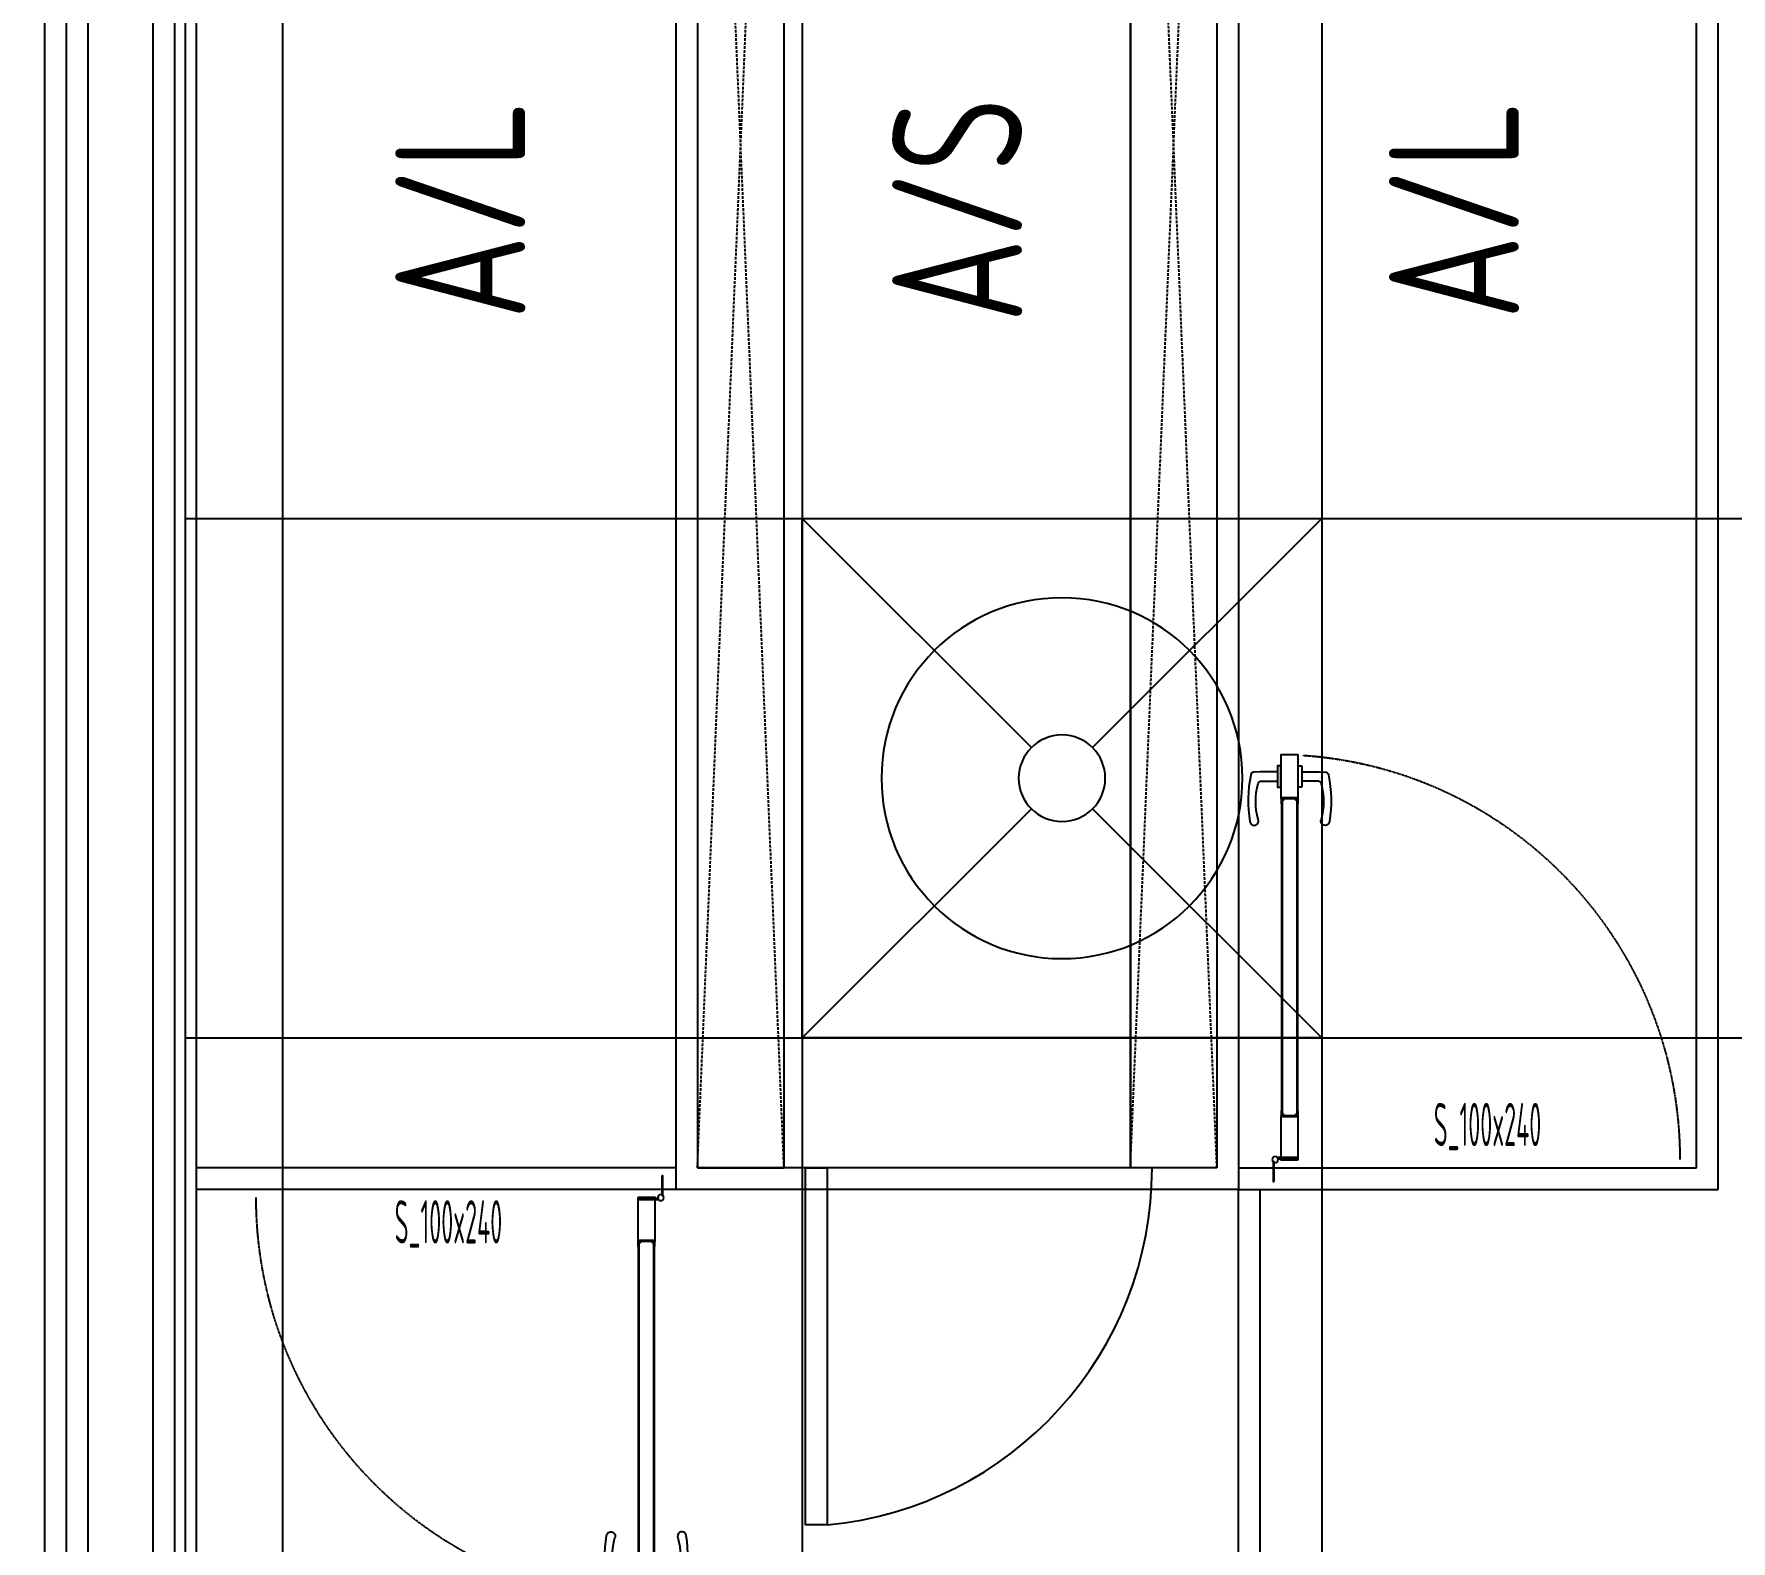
# Model space of a CAD drawing. Extents: x -32000 to 290600, y -111057 to 131250.
# Drawn here: x 243025 to 246946, y 4837 to 8320 of the extents above; entities that cross this region are included whole.
import ezdxf
from ezdxf.enums import TextEntityAlignment as Align

# ---------------------------------------------------------------- set-up
doc = ezdxf.new("R2010")
doc.units = 0
doc.header["$LTSCALE"] = 5
for name, pattern in [('H12PL3$0$JJP_三點線', [0.9, 0.3, -0.15, 0, -0.15, 0, -0.15, 0, -0.15]), ('XFDP30$0$HIDDEN', [0.3, 0.2, -0.1]), ('XFDP30$0$HIDDEN2', [0.1875, 0.125, -0.0625])]:
    doc.linetypes.add(name, pattern=pattern)
for name, color, linetype in [('H12PL3$0$A-WALL-IN', 252, 'Continuous'), ('H12PL3$0$S-GRID', 252, 'Continuous'), ('XFDC30-200K$0$A-C-2800 (50K)', 9, 'Continuous'), ('XFDC30-50K$0$A-C-2800 (50K)', 9, 'Continuous'), ('XFDH30-50K$0$A-FFU-H-1200x1200_FAB B', 8, 'Continuous'), ('XFDP30$0$A-Door (50K)', 9, 'Continuous'), ('XFDP30$0$A-W-P1S (50K)', 9, 'Continuous'), ('XFDP30$0$A-W-P1S (8K)', 9, 'Continuous'), ('XFDP30$0$A-W-P2D (50K)', 9, 'Continuous'), ('XFDP30$0$TG-a-as (50K)', 9, 'Continuous')]:
    doc.layers.add(name, color=color, linetype=linetype)
doc.layers.add('XFDC30-200K$0$A-Area (50K)', color=170, linetype='Continuous', plot=False)
doc.layers.add('XFDC30-200K$0$A-Area (50K-Gown)', color=170, linetype='Continuous', plot=False)
doc.styles.add('XFDP30$0$AA-TXT', font='isocp.shx', dxfattribs={"width": 0.8, "bigfont": 'china.shx'})

# ---------------------------------------------------------------- blocks, each defined once
blk = doc.blocks.new('XFDP30$0$AS_Big')
at = {"layer": 'XFDP30$0$TG-a-as (50K)', "linetype": 'XFDP30$0$HIDDEN2'}
for p, q in [((35117.5, 6885), (34645, 6905)), ((35117.5, 6905), (34645, 6885)), ((35117.5, 6785), (34645, 6805)), ((35117.5, 6805), (34645, 6785))]:
    blk.add_line(p, q, dxfattribs=at)
at = {"layer": 'XFDP30$0$TG-a-as (50K)'}
for points in [[(35117.5, 6905), (35117.5, 6885), (34645, 6885), (34645, 6905)], [(35117.5, 6885), (35117.5, 6805), (34645, 6805), (34645, 6885)], [(35117.5, 6810), (35117.5, 6815), (35200, 6815), (35200, 6810)], [(35117.5, 6785), (35117.5, 6805), (34645, 6805), (34645, 6785)]]:
    blk.add_lwpolyline(points, close=True, dxfattribs=at)
blk.add_arc((35117.71, 6807.35), 82.65, 5.3082, 90.1445, dxfattribs=at)
blk = doc.blocks.new('XFDP30$0$GAD2205')
blk.add_lwpolyline([(0, 0.9), (-0.3, 1.2), (-18.1, 1.2, -0.414214), (-18.4, 1.5), (-18.4, 3.1, -0.414214), (-18.1, 3.4), (-13.7, 3.4, 0.414214), (-13.4, 3.7), (-13.4, 4.1, 0.414214), (-13.7, 4.4), (-18.1, 4.4, -0.414214), (-18.4, 4.7), (-18.4, 11.8, -0.414214), (-18.2, 12), (-18.2, 12, 0.414214), (-18, 12.2), (-18, 13.7, 0.72636), (-18.5, 13.9), (-19.3, 12.8, 0.158507), (-19.4, 12.6), (-19.4, 0.3, 0.414214), (-19.1, 0), (19.1, 0, 0.414214), (19.4, 0.3), (19.4, 12.6, 0.158507), (19.3, 12.8), (18.5, 13.9, 0.72636), (18, 13.7), (18, 12.2, 0.414214), (18.2, 12, -0.414214), (18.4, 11.8), (18.4, 4.7, -0.414214), (18.1, 4.4), (13.7, 4.4, 0.414214), (13.4, 4.1), (13.4, 3.7, 0.414214), (13.7, 3.4), (18.1, 3.4, -0.414214), (18.4, 3.1), (18.4, 1.5, -0.414214), (18.1, 1.2), (0.3, 1.2)], format="xyb", close=True)
blk = doc.blocks.new('XFDP30$0$Door-S100')
for p, q in [((8.79, 90.44), (8.79, 95.34)), ((8.79, 95.34), (9.59, 95.34)), ((9.59, 95.34), (9.59, 90.44)), ((9.59, 90.44), (8.79, 90.44)), ((9.59, 93.99), (13.59, 93.99)), ((13.54, 91.79), (9.59, 91.79)), ((13.59, 93.99), (14.97, 93.93))]:
    blk.add_line(p, q)
blk.add_lwpolyline([(4.79, 90.44), (4.79, 95.34), (3.99, 95.34), (3.99, 90.44)], close=True)
at = {"ltscale": 5}
for points in [[(8.79, 87.84), (8.79, 97.94), (4.79, 97.94), (4.79, 87.84)], [(5.05, 87.5), (5.05, 14.78), (4.99, 14.78), (4.99, 87.5)], [(8.59, 14.78), (8.53, 14.78), (8.53, 87.5), (8.59, 87.5)], [(8.79, 4.34), (8.79, 14.44), (4.79, 14.44), (4.79, 4.34)]]:
    blk.add_lwpolyline(points, close=True, dxfattribs=at)
blk.add_lwpolyline([(3.99, 93.99), (-0.01, 93.99), (-1.4, 93.93, 0.327495), (-2.19, 93.24, 0.089847), (-2.41, 82.51, 1.144881), (-0.48, 82.95, -0.137079), (-0.49, 91.27, -0.349357), (0.03, 91.79), (3.99, 91.79)], format="xyb")
blk.add_lwpolyline([(4.85, 87.91), (4.85, 86.68, 0.158507), (4.85, 86.66), (4.93, 86.55, 0.72636), (4.99, 86.57), (4.99, 86.72, 0.414214), (4.97, 86.74, -0.414214), (4.95, 86.76), (4.95, 87.47, -0.414214), (4.98, 87.5), (5.42, 87.5, 0.414214), (5.45, 87.53), (5.45, 87.57, 0.414214), (5.42, 87.6), (4.98, 87.6, -0.414214), (4.95, 87.63), (4.95, 87.79, -0.414214), (4.98, 87.82), (6.76, 87.82), (6.79, 87.85), (6.82, 87.82), (8.6, 87.82, -0.414214), (8.63, 87.79), (8.63, 87.63, -0.414214), (8.6, 87.6), (8.16, 87.6, 0.414214), (8.13, 87.57), (8.13, 87.53, 0.414214), (8.16, 87.5), (8.6, 87.5, -0.414214), (8.63, 87.47), (8.63, 86.76, -0.414214), (8.61, 86.74), (8.61, 86.74, 0.414214), (8.59, 86.72), (8.59, 86.57, 0.72636), (8.64, 86.55), (8.72, 86.66, 0.158507), (8.73, 86.68), (8.73, 87.91, 0.414214), (8.7, 87.94), (4.88, 87.94, 0.414214)], format="xyb", close=True, dxfattribs=at)
at = {"ltscale": 500}
for points in [[(8.49, 4.84), (3.99, 4.84), (3.99, 4.59), (8.49, 4.59)], [(3.25, -0.65), (3.25, 3.85), (3, 3.85), (3, -0.65)]]:
    blk.add_lwpolyline(points, close=True, dxfattribs=at)
at = {"linetype": 'XFDP30$0$HIDDEN', "ltscale": 0.1}
blk.add_arc((3.45, 4.39), 93.55, 0, 86.0689, dxfattribs=at)
at = {"extrusion": (0, 0, -1)}
for centre, major_axis, start_param, end_param in [((13.47, 91.2), (-0.417, 0.417), 0.901482, 2.245889), ((-0.83, 87.12), (10.93, 10.93), 0.51383, 1.058752), ((14.9, 93.05), (-0.624, 0.624), 0.866962, 2.13291), ((-13.75, 87.26), (21.29, 21.29), 0.585307, 0.943734), ((14.99, 82.6), (0.707, 0.707), 0.872811, 4.284184)]:
    blk.add_ellipse(centre, major_axis=major_axis, ratio=1, start_param=start_param, end_param=end_param, dxfattribs=at)
at = {"ltscale": 500, "extrusion": (0, 0, -1)}
blk.add_ellipse((3.45, 4.39), major_axis=(-0.495, 0.495), ratio=1, start_param=5.497787, end_param=11.780972, dxfattribs=at)
at = {"ltscale": 5, "xscale": 0.1000000000058208, "yscale": 0.1000000000058208, "zscale": 0.1000000000058208}
blk.add_blockref('XFDP30$0$GAD2205', (6.79, 14.34), dxfattribs=at)
at = {"color": 9, "style": 'XFDP30$0$AA-TXT', "width": 0.45}
blk.add_attdef('100X240', text='', height=10, dxfattribs=at).set_placement((52.5, 10), align=Align.MIDDLE_CENTER)
blk = doc.blocks.new('XFDP30')
at = {"layer": 'XFDP30$0$A-W-P1S (50K)'}
for p, q in [((244508, 10475), (244508, 5650)), ((245808, 10475), (245808, 5650)), ((243350, 10425), (243350, 435)), ((243400, 10425), (243400, 485)), ((244558, 10425), (244558, 5700)), ((245758, 10425), (245758, 5700)), ((245758, 5700), (244558, 5700)), ((245808, 5650), (244508, 5650))]:
    blk.add_line(p, q, dxfattribs=at)
at = {"layer": 'XFDP30$0$A-W-P1S (8K)'}
for p, q in [((243051, 3025), (243051, 11855)), ((243101, 2975, 0), (243101, 11855))]:
    blk.add_line(p, q, dxfattribs=at)
at = {"layer": 'XFDP30$0$A-W-P2D (50K)'}
for p, q in [((246866, 5700), (246866, 10425)), ((246916, 5650), (246916, 10425)), ((244508, 5700), (243400, 5700)), ((245808, 5700), (246866, 5700)), ((244508, 5650), (243400, 5650)), ((245808, 5650), (246916, 5650)), ((245808, 4498.6), (245808, 5650)), ((245858, 4548.6), (245858, 5650))]:
    blk.add_line(p, q, dxfattribs=at)
at = {"layer": 'XFDP30$0$A-Door (50K)'}
ref = blk.add_blockref('XFDP30$0$Door-S100', (245858, 5675), dxfattribs=dict(at, xscale=10, yscale=10, zscale=10))
ref.add_attrib('100X240', 'S_100x240', dxfattribs={"layer": '0', "color": 9, "height": 100, "rotation": 180, "style": 'XFDP30$0$AA-TXT', "text_generation_flag": 6, "width": 0.45}).set_placement((246383, 5800), align=Align.MIDDLE_CENTER)
ref = blk.add_blockref('XFDP30$0$Door-S100', (244508, 5675), dxfattribs=dict(at, xscale=10, yscale=10, zscale=10, rotation=180))
ref.add_attrib('100X240', 'S_100x240', dxfattribs={"layer": '0', "color": 9, "height": 100, "rotation": 180, "style": 'XFDP30$0$AA-TXT', "text_generation_flag": 6, "width": 0.45}).set_placement((243983, 5575), align=Align.MIDDLE_CENTER)
at = {"layer": 'XFDP30$0$TG-a-as (50K)', "xscale": 10, "yscale": 10, "zscale": 10, "rotation": 270}
blk.add_blockref('XFDP30$0$AS_Big', (176708, 356875), dxfattribs=at)
at = {"layer": 'XFDP30$0$TG-a-as (50K)', "style": 'XFDP30$0$AA-TXT', "width": 0.8}
for s, p in [('A/S', (245158, 7912.5)), ('A/L', (244010.4, 7912.5)), ('A/L', (246305.6, 7912.5))]:
    blk.add_text(s, height=300, rotation=90, dxfattribs=at).set_placement(p, align=Align.MIDDLE)
blk = doc.blocks.new('H12PL3')
at = {"layer": 'H12PL3$0$A-WALL-IN', "lineweight": 0, "flags": 128}
for points in [[(243150, 10144), (243150, 375)], [(243300, 375), (243300, 10144)]]:
    blk.add_lwpolyline(points, dxfattribs=at)
at = {"layer": 'H12PL3$0$S-GRID', "linetype": 'H12PL3$0$JJP_三點線', "lineweight": 0}
blk.add_line((243600, 128250), (243600, -28000), dxfattribs=at)
blk.add_blockref('XFDP30', (0, 0))
blk = doc.blocks.new('XFDC30-50K')
at = {"layer": 'XFDC30-50K$0$A-C-2800 (50K)', "ltscale": 0.3}
for p, q in [((244800, 16225), (244800, -2025)), ((246000, 16225), (246000, -2025)), ((243375, 14540), (243375, 460)), ((243600, 14400), (243600, 460)), ((243375, 7200), (263275, 7200)), ((243375, 6000), (263275, 6000))]:
    blk.add_line(p, q, dxfattribs=at)
blk = doc.blocks.new('XFDC30-200K')
at = {"layer": 'XFDC30-200K$0$A-Area (50K)'}
blk.add_lwpolyline([(243151, 3000), (243151, 37200), (239940, 37200), (239940, 44550), (235500, 44550), (235500, 50025), (243151, 50025), (243151, 90350)], dxfattribs=at)
at = {"layer": 'XFDC30-200K$0$A-Area (50K-Gown)'}
blk.add_lwpolyline([(263350, 19900), (259275, 19900), (259275, 13125), (252525, 13125), (252525, 14615), (252215, 14615), (252215, 15385), (252525, 15385), (252525, 16300), (243300, 16300), (243300, 15385), (243985, 15385), (243985, 14615), (243300, 14615), (243300, 385), (243985, 385), (243985, -385), (243550, -385), (243550, -2100), (263350, -2100)], close=True, dxfattribs=at)
at = {"layer": 'XFDC30-200K$0$A-C-2800 (50K)', "ltscale": 0.3}
for p, q in [((244800, 16225), (244800, -2025)), ((246000, 16225), (246000, -2025)), ((243375, 14540), (243375, 460)), ((243600, 14400), (243600, 460)), ((243375, 7200), (263275, 7200)), ((243375, 6000), (263275, 6000))]:
    blk.add_line(p, q, dxfattribs=at)
blk = doc.blocks.new('XFDH30-50K$0$FFU-1212-H')
for p, q in [((0, 120), (52.93, 67.07)), ((67.07, 67.07), (120, 120)), ((0, 0), (52.93, 52.93)), ((67.07, 52.93), (120, 0))]:
    blk.add_line(p, q)
blk.add_lwpolyline([(0, 0), (120, 0), (120, 120), (0, 120)], close=True)
for radius in [41.69, 10]:
    blk.add_circle((60, 60), radius)
blk = doc.blocks.new('XFDH30-50K')
at = {"layer": 'XFDH30-50K$0$A-FFU-H-1200x1200_FAB B', "xscale": -10, "yscale": 10, "zscale": 10, "rotation": 90}
blk.add_blockref('XFDH30-50K$0$FFU-1212-H', (246000, 7200), dxfattribs=at)

msp = doc.modelspace()

# ---------------------------------------------------------------- block references
for name in ['H12PL3', 'XFDC30-200K', 'XFDC30-50K', 'XFDH30-50K']:
    msp.add_blockref(name, (0, 0))

doc.saveas('drawing.dxf')
